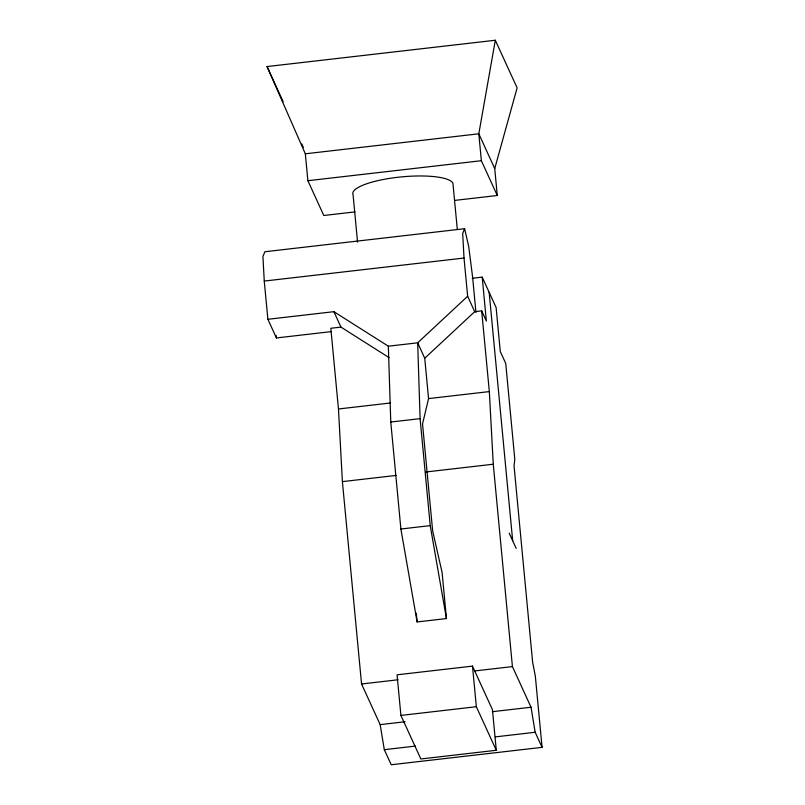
<?xml version="1.0" encoding="UTF-8"?>
<svg xmlns="http://www.w3.org/2000/svg" width="805" height="805" viewBox="0 0 805 805"><rect width="100%" height="100%" fill="white"/><g stroke="black" fill="none" stroke-linecap="round" stroke-linejoin="round"><path stroke-width="1.21" d="M355.005 211.896L323.801 215.488L307.882 180.712L305.337 153.805L267.049 66.563L495.306 40.25L478.814 133.801L481.36 160.708L497.279 195.494L454.845 200.385M464.626 228.711L462.684 233.49L464.022 258.043L467.645 296.26L417.674 342.819L424.738 358.235L428.562 398.596L422.534 423.963L432.667 530.948L442.086 572.415L446.453 618.562L417.111 621.943L400.89 529.006L390.767 422.021L388.342 346.2L333.884 311.676L267.884 319.293L264.261 281.066L262.923 256.513L264.875 251.744L464.626 228.711L468.731 246.692L472.585 276.89L475.946 312.461M497.279 195.494L494.733 168.587L517.122 87.876L495.306 40.25M424.738 358.235L474.698 311.676L481.682 310.871L486.361 321.074L482.195 277.131L472.223 278.278M305.337 153.805L478.814 133.801L494.733 168.587M307.882 180.712L481.36 160.708M264.261 281.066L464.022 258.043M389.117 357.641L340.948 327.102L330.815 328.269L338.462 408.98L342.397 481.621L361.556 683.988L380.161 724.631L384.307 749.676L391.21 764.75L542.077 747.352L535.335 676.15L532.628 662.193L514.033 465.763L514.818 459.464L505.731 363.387L500.277 351.493L496.122 307.54L482.195 277.131M267.884 319.293L276.427 337.949L331.056 331.65M388.342 346.2L417.674 342.819L420.099 418.64L430.222 525.625L446.453 618.562M338.462 408.98L390.546 402.973M428.562 398.596L489.329 391.592L481.682 310.871M390.767 422.021L420.099 418.64M342.397 481.621L396.02 475.433M425.936 471.982L493.264 464.223L489.329 391.592M400.89 529.006L430.222 525.625M472.495 666.117L397.066 674.811L400.91 715.424L420.844 758.974L496.283 750.28L492.439 709.668L472.495 666.117L476.339 706.72L496.283 750.28M361.556 683.988L398.062 679.782M474.709 670.947L512.423 666.6L531.028 707.233L535.174 732.278L542.077 747.352M400.91 715.424L476.339 706.72M380.161 724.631L405.096 721.753M492.378 711.69L531.028 707.233M384.307 749.676L415.481 746.084M495.276 736.887L535.174 732.278M467.645 296.26L474.698 311.676M509.193 533.101L516.176 548.356M267.049 66.563L283.149 101.722M333.884 311.676L340.948 327.102M301.815 143.954L303.314 147.385M489.158 292.336L512.674 540.708M493.264 464.223L512.423 666.6M457.29 229.314L452.933 183.258A50.433 12.206 -5.4 0 0 397.64 177.301A50.433 12.206 -5.4 0 0 353.073 194.77L357.551 242.074M416.286 613.209L417.111 621.943M276.196 335.494L276.427 337.949"/></g></svg>
